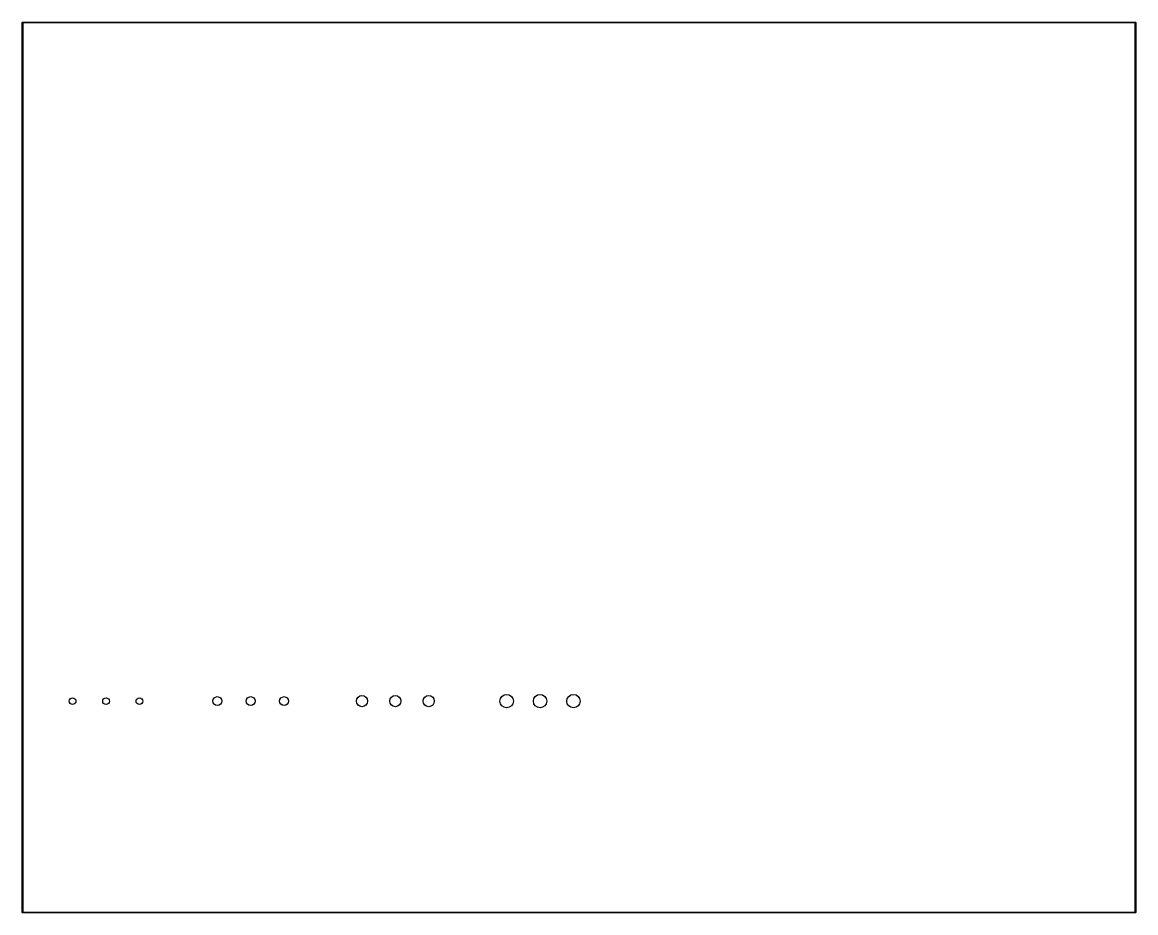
# Model space of a CAD drawing. Header units: millimetres. Extents: x 100 to 200, y -130 to -50.
import ezdxf

# ---------------------------------------------------------------- set-up
doc = ezdxf.new("R2010")
doc.units = ezdxf.units.MM
doc.layers.add('BLACK', color=250, linetype='CONTINUOUS')

msp = doc.modelspace()

# ---------------------------------------------------------------- linework, layer by layer
at = {"layer": 'BLACK', "linetype": 'CONTINUOUS'}
for p, q in [((99.975, -50), (99.976903, -49.990433)), ((99.975, -130), (99.975, -50)), ((99.976903, -49.990433), (99.990433, -49.976903)), ((99.990433, -49.976903), (100, -49.975)), ((100, -49.975), (200, -49.975)), ((200, -49.975), (200.009567, -49.976903)), ((200.009567, -49.976903), (200.023097, -49.990433)), ((200.023097, -49.990433), (200.025, -50)), ((200.025, -50), (200.025, -130)), ((100.025, -50.025), (100.025, -129.975)), ((199.975, -50.025), (100.025, -50.025)), ((199.975, -129.975), (199.975, -50.025)), ((99.976903, -130.009567), (99.975, -130)), ((99.990433, -130.023097), (99.976903, -130.009567)), ((100, -130.025), (99.990433, -130.023097)), ((200, -130.025), (100, -130.025)), ((100.025, -129.975), (199.975, -129.975)), ((200.009567, -130.023097), (200, -130.025)), ((200.023097, -130.009567), (200.009567, -130.023097)), ((200.025, -130), (200.023097, -130.009567))]:
    msp.add_line(p, q, dxfattribs=at)
at = {"layer": 'BLACK'}
for centre, radius in [((104.5, -111), 0.3), ((104.5, -111), 0.3), ((107.5, -111), 0.3), ((107.5, -111), 0.3), ((110.5, -111), 0.3), ((110.5, -111), 0.3), ((117.5, -111), 0.4), ((117.5, -111), 0.4), ((120.5, -111), 0.4), ((120.5, -111), 0.4), ((123.5, -111), 0.4), ((123.5, -111), 0.4), ((130.5, -111), 0.5), ((130.5, -111), 0.5), ((133.5, -111), 0.5), ((133.5, -111), 0.5), ((136.5, -111), 0.5), ((136.5, -111), 0.5), ((143.5, -111), 0.6), ((143.5, -111), 0.6), ((146.5, -111), 0.6), ((146.5, -111), 0.6), ((149.5, -111), 0.6), ((149.5, -111), 0.6)]:
    msp.add_circle(centre, radius, dxfattribs=at)

doc.saveas('drawing.dxf')
